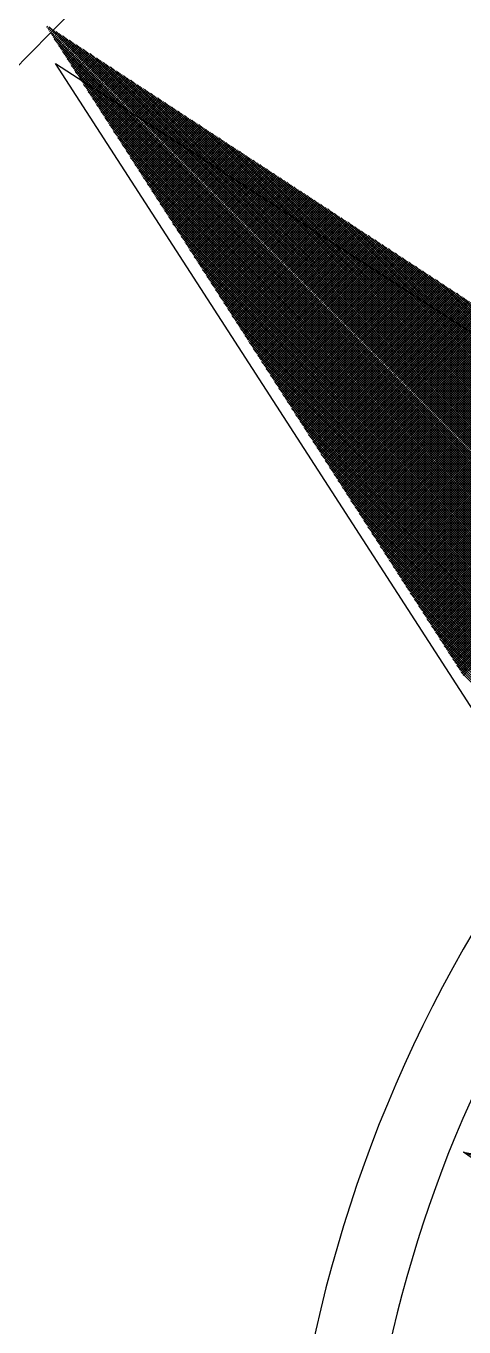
# Model space of a CAD drawing. Extents: x 5688 to 6046, y 8075 to 8432.
# Drawn here: x 5745.7 to 5778.6, y 8276.1 to 8373.8 of the extents above; entities that cross this region are included whole.
import ezdxf

# ---------------------------------------------------------------- set-up
doc = ezdxf.new("R2010")
doc.units = 0
doc.header["$LTSCALE"] = 1000
doc.header["$MEASUREMENT"] = 0
doc.layers.get('0').update_dxf_attribs({"linetype": 'CONTINUOUS'})
doc.layers.add('2D', color=7, linetype='CONTINUOUS')

# ---------------------------------------------------------------- blocks, each defined once
blk = doc.blocks.new('*X1')
at = {"color": 0}
for p, q in [((26498.09, 19351.25), (26502.58, 19351.25)), ((26498.36, 19352.5), (26502.32, 19352.5)), ((26498.63, 19353.75), (26502.06, 19353.75)), ((26498.75, 18050.66), (26498.75, 19354.29)), ((26498.9, 19355), (26501.8, 19355)), ((26499.18, 19356.25), (26501.53, 19356.25)), ((26499.45, 19357.5), (26501.27, 19357.5)), ((26499.72, 19358.75), (26501.01, 19358.75)), ((26501.25, 18054.29), (26501.25, 19357.6)), ((26502.5, 18056.11), (26502.5, 19351.64)), ((26495.92, 19341.25), (26504.68, 19341.25)), ((26496.19, 19342.5), (26504.42, 19342.5)), ((26496.25, 18047.03), (26496.25, 19342.79)), ((26496.46, 19343.75), (26504.16, 19343.75)), ((26496.73, 19345), (26503.89, 19345)), ((26497, 19346.25), (26503.63, 19346.25)), ((26497.27, 19347.5), (26503.37, 19347.5)), ((26497.5, 18048.85), (26497.5, 19348.54)), ((26497.55, 19348.75), (26503.11, 19348.75)), ((26497.82, 19350), (26502.84, 19350)), ((26503.75, 18057.92), (26503.75, 19345.68)), ((26494.01, 19332.5), (26506.51, 19332.5)), ((26494.29, 19333.75), (26506.25, 19333.75)), ((26494.56, 19335), (26505.99, 19335)), ((26494.83, 19336.25), (26505.73, 19336.25)), ((26495, 18045.22), (26495, 19337.04)), ((26495.1, 19337.5), (26505.47, 19337.5)), ((26495.37, 19338.75), (26505.2, 19338.75)), ((26495.64, 19340), (26504.94, 19340)), ((26505, 18059.73), (26505, 19339.72)), ((26506.25, 18061.55), (26506.25, 19333.76)), ((26491.84, 19322.5), (26508.61, 19322.5)), ((26492.11, 19323.75), (26508.35, 19323.75)), ((26492.38, 19325), (26508.09, 19325)), ((26492.5, 18041.59), (26492.5, 19325.54)), ((26492.65, 19326.25), (26507.83, 19326.25)), ((26492.93, 19327.5), (26507.56, 19327.5)), ((26493.2, 19328.75), (26507.3, 19328.75)), ((26493.47, 19330), (26507.04, 19330)), ((26493.74, 19331.25), (26506.78, 19331.25)), ((26493.75, 18043.41), (26493.75, 19331.29)), ((26507.5, 18063.36), (26507.5, 19327.8)), ((26508.75, 18065.18), (26508.75, 19321.84)), ((26489.67, 19312.5), (26510.71, 19312.5)), ((26489.94, 19313.75), (26510.45, 19313.75)), ((26490, 18037.96), (26490, 19314.04)), ((26490.21, 19315), (26510.19, 19315)), ((26490.48, 19316.25), (26509.92, 19316.25)), ((26490.75, 19317.5), (26509.66, 19317.5)), ((26491.02, 19318.75), (26509.4, 19318.75)), ((26491.25, 18039.78), (26491.25, 19319.79)), ((26491.3, 19320), (26509.14, 19320)), ((26491.57, 19321.25), (26508.87, 19321.25)), ((26510, 18066.99), (26510, 19315.88)), ((26487.49, 19302.5), (26512.81, 19302.5)), ((26487.5, 18034.33), (26487.5, 19302.54)), ((26487.76, 19303.75), (26512.54, 19303.75)), ((26488.04, 19305), (26512.28, 19305)), ((26488.31, 19306.25), (26512.02, 19306.25)), ((26488.58, 19307.5), (26511.76, 19307.5)), ((26488.75, 18036.15), (26488.75, 19308.29)), ((26488.85, 19308.75), (26511.5, 19308.75)), ((26489.12, 19310), (26511.23, 19310)), ((26489.39, 19311.25), (26510.97, 19311.25)), ((26511.25, 18068.81), (26511.25, 19309.92)), ((26512.5, 18070.62), (26512.5, 19303.96)), ((26485.32, 19292.5), (26514.9, 19292.5)), ((26485.59, 19293.75), (26514.64, 19293.75)), ((26485.86, 19295), (26514.38, 19295)), ((26486.13, 19296.25), (26514.12, 19296.25)), ((26486.25, 18032.48), (26486.25, 19296.79)), ((26486.4, 19297.5), (26513.86, 19297.5)), ((26486.68, 19298.75), (26513.59, 19298.75)), ((26486.95, 19300), (26513.33, 19300)), ((26487.22, 19301.25), (26513.07, 19301.25)), ((26513.75, 18072.44), (26513.75, 19298)), ((26483.42, 19283.75), (26516.74, 19283.75)), ((26483.69, 19285), (26516.48, 19285)), ((26483.75, 18036.14), (26483.75, 19285.29)), ((26483.96, 19286.25), (26516.22, 19286.25)), ((26484.23, 19287.5), (26515.95, 19287.5)), ((26484.5, 19288.75), (26515.69, 19288.75)), ((26484.77, 19290), (26515.43, 19290)), ((26485, 18034.31), (26485, 19291.04)), ((26485.05, 19291.25), (26515.17, 19291.25)), ((26515, 18074.25), (26515, 19292.04)), ((26516.25, 18076.06), (26516.25, 19286.08)), ((26481.24, 19273.75), (26518.84, 19273.75)), ((26481.25, 18039.79), (26481.25, 19273.79)), ((26481.51, 19275), (26518.57, 19275)), ((26481.78, 19276.25), (26518.31, 19276.25)), ((26482.06, 19277.5), (26518.05, 19277.5)), ((26482.33, 19278.75), (26517.79, 19278.75)), ((26482.5, 18037.96), (26482.5, 19279.54)), ((26482.6, 19280), (26517.53, 19280)), ((26482.87, 19281.25), (26517.26, 19281.25)), ((26483.14, 19282.5), (26517, 19282.5)), ((26517.5, 18077.88), (26517.5, 19280.12)), ((26518.75, 18079.69), (26518.75, 19274.16)), ((26479.07, 19263.75), (26520.93, 19263.75)), ((26479.34, 19265), (26520.67, 19265)), ((26479.61, 19266.25), (26520.41, 19266.25)), ((26479.88, 19267.5), (26520.15, 19267.5)), ((26480, 18041.62), (26480, 19268.04)), ((26480.15, 19268.75), (26519.89, 19268.75)), ((26480.43, 19270), (26519.62, 19270)), ((26480.7, 19271.25), (26519.36, 19271.25)), ((26480.97, 19272.5), (26519.1, 19272.5)), ((26520, 18081.51), (26520, 19268.2)), ((26476.89, 19253.75), (26523.03, 19253.75)), ((26477.17, 19255), (26522.77, 19255)), ((26477.44, 19256.25), (26522.51, 19256.25)), ((26477.5, 18045.28), (26477.5, 19256.54)), ((26477.71, 19257.5), (26522.24, 19257.5)), ((26477.98, 19258.75), (26521.98, 19258.75)), ((26478.25, 19260), (26521.72, 19260)), ((26478.52, 19261.25), (26521.46, 19261.25)), ((26478.75, 18043.45), (26478.75, 19262.29)), ((26478.8, 19262.5), (26521.2, 19262.5)), ((26521.25, 18083.32), (26521.25, 19262.24)), ((26522.5, 18085.14), (26522.5, 19256.28)), ((26474.72, 19243.75), (26525.13, 19243.75)), ((26474.99, 19245), (26524.87, 19245)), ((26475, 18048.94), (26475, 19245.04)), ((26475.26, 19246.25), (26524.6, 19246.25)), ((26475.53, 19247.5), (26524.34, 19247.5)), ((26475.81, 19248.75), (26524.08, 19248.75)), ((26476.08, 19250), (26523.82, 19250)), ((26476.25, 18047.11), (26476.25, 19250.79)), ((26476.35, 19251.25), (26523.56, 19251.25)), ((26476.62, 19252.5), (26523.29, 19252.5)), ((26523.75, 18086.95), (26523.75, 19250.32)), ((26525, 18088.77), (26525, 19244.36)), ((26472.55, 19233.75), (26527.23, 19233.75)), ((26472.82, 19235), (26526.96, 19235)), ((26473.09, 19236.25), (26526.7, 19236.25)), ((26473.36, 19237.5), (26526.44, 19237.5)), ((26473.63, 19238.75), (26526.18, 19238.75)), ((26473.75, 18050.77), (26473.75, 19239.29)), ((26473.9, 19240), (26525.92, 19240)), ((26474.18, 19241.25), (26525.65, 19241.25)), ((26474.45, 19242.5), (26525.39, 19242.5)), ((26526.25, 18090.58), (26526.25, 19238.4)), ((26470.64, 19225), (26529.06, 19225)), ((26470.92, 19226.25), (26528.8, 19226.25)), ((26471.19, 19227.5), (26528.54, 19227.5)), ((26471.25, 18054.43), (26471.25, 19227.79)), ((26471.46, 19228.75), (26528.27, 19228.75)), ((26471.73, 19230), (26528.01, 19230)), ((26472, 19231.25), (26527.75, 19231.25)), ((26472.27, 19232.5), (26527.49, 19232.5)), ((26472.5, 18052.6), (26472.5, 19233.54)), ((26527.5, 18092.39), (26527.5, 19232.44)), ((26528.75, 18094.21), (26528.75, 19226.48)), ((26468.47, 19215), (26531.16, 19215)), ((26468.74, 19216.25), (26530.9, 19216.25)), ((26468.75, 18058.09), (26468.75, 19216.29)), ((26469.01, 19217.5), (26530.63, 19217.5)), ((26469.28, 19218.75), (26530.37, 19218.75)), ((26469.56, 19220), (26530.11, 19220)), ((26469.83, 19221.25), (26529.85, 19221.25)), ((26470, 18056.26), (26470, 19222.04)), ((26470.1, 19222.5), (26529.59, 19222.5)), ((26470.37, 19223.75), (26529.32, 19223.75)), ((26530, 18096.02), (26530, 19220.52)), ((26531.25, 18097.84), (26531.25, 19214.56)), ((26466.25, 18061.75), (26466.25, 19204.79)), ((26466.3, 19205), (26533.26, 19205)), ((26466.57, 19206.25), (26532.99, 19206.25)), ((26466.84, 19207.5), (26532.73, 19207.5)), ((26467.11, 19208.75), (26532.47, 19208.75)), ((26467.38, 19210), (26532.21, 19210)), ((26467.5, 18059.92), (26467.5, 19210.54)), ((26467.65, 19211.25), (26531.95, 19211.25)), ((26467.93, 19212.5), (26531.68, 19212.5)), ((26468.2, 19213.75), (26531.42, 19213.75)), ((26532.5, 18099.65), (26532.5, 19208.6)), ((26464.12, 19195), (26535.35, 19195)), ((26464.39, 19196.25), (26535.09, 19196.25)), ((26464.67, 19197.5), (26534.83, 19197.5)), ((26464.94, 19198.75), (26534.57, 19198.75)), ((26465, 18063.58), (26465, 19199.04)), ((26465.21, 19200), (26534.3, 19200)), ((26465.48, 19201.25), (26534.04, 19201.25)), ((26465.75, 19202.5), (26533.78, 19202.5)), ((26466.02, 19203.75), (26533.52, 19203.75)), ((26533.75, 18101.47), (26533.75, 19202.64)), ((26535, 18103.28), (26535, 19196.68)), ((26461.95, 19185), (26537.45, 19185)), ((26462.22, 19186.25), (26537.19, 19186.25)), ((26462.49, 19187.5), (26536.93, 19187.5)), ((26462.5, 18067.23), (26462.5, 19187.54)), ((26462.76, 19188.75), (26536.66, 19188.75)), ((26463.03, 19190), (26536.4, 19190)), ((26463.31, 19191.25), (26536.14, 19191.25)), ((26463.58, 19192.5), (26535.88, 19192.5)), ((26463.75, 18065.4), (26463.75, 19193.29)), ((26463.85, 19193.75), (26535.62, 19193.75)), ((26536.25, 18105.1), (26536.25, 19190.72)), ((26460, 18070.89), (26460, 19176.04)), ((26460.05, 19176.25), (26539.29, 19176.25)), ((26460.32, 19177.5), (26539.02, 19177.5)), ((26460.59, 19178.75), (26538.76, 19178.75)), ((26460.86, 19180), (26538.5, 19180)), ((26461.13, 19181.25), (26538.24, 19181.25)), ((26461.25, 18069.06), (26461.25, 19181.79)), ((26461.4, 19182.5), (26537.97, 19182.5)), ((26461.68, 19183.75), (26537.71, 19183.75)), ((26537.5, 18106.91), (26537.5, 19184.76)), ((26538.75, 18108.72), (26538.75, 19178.8)), ((26457.87, 19166.25), (26541.38, 19166.25)), ((26458.14, 19167.5), (26541.12, 19167.5)), ((26458.41, 19168.75), (26540.86, 19168.75)), ((26458.69, 19170), (26540.6, 19170)), ((26458.75, 18072.72), (26458.75, 19170.29)), ((26458.96, 19171.25), (26540.33, 19171.25)), ((26459.23, 19172.5), (26540.07, 19172.5)), ((26459.5, 19173.75), (26539.81, 19173.75)), ((26459.77, 19175), (26539.55, 19175)), ((26540, 18110.54), (26540, 19172.84)), ((26541.25, 18112.35), (26541.25, 19166.88)), ((26455.7, 19156.25), (26543.48, 19156.25)), ((26455.97, 19157.5), (26543.22, 19157.5)), ((26456.24, 19158.75), (26542.96, 19158.75)), ((26456.25, 18076.38), (26456.25, 19158.79)), ((26456.51, 19160), (26542.69, 19160)), ((26456.78, 19161.25), (26542.43, 19161.25)), ((26457.06, 19162.5), (26542.17, 19162.5)), ((26457.33, 19163.75), (26541.91, 19163.75)), ((26457.5, 18074.55), (26457.5, 19164.54)), ((26457.6, 19165), (26541.65, 19165)), ((26542.5, 18114.17), (26542.5, 19160.92)), ((26453.52, 19146.25), (26545.58, 19146.25)), ((26453.75, 18080.04), (26453.75, 19147.29)), ((26453.8, 19147.5), (26545.32, 19147.5)), ((26454.07, 19148.75), (26545.05, 19148.75)), ((26454.34, 19150), (26544.79, 19150)), ((26454.61, 19151.25), (26544.53, 19151.25)), ((26454.88, 19152.5), (26544.27, 19152.5)), ((26455, 18078.21), (26455, 19153.04)), ((26455.15, 19153.75), (26544, 19153.75)), ((26455.43, 19155), (26543.74, 19155)), ((26543.75, 18115.98), (26543.75, 19154.96)), ((26545, 18117.8), (26545, 19149)), ((26451.35, 19136.25), (26547.68, 19136.25)), ((26451.62, 19137.5), (26547.41, 19137.5)), ((26451.89, 19138.75), (26547.15, 19138.75)), ((26452.16, 19140), (26546.89, 19140)), ((26452.44, 19141.25), (26546.63, 19141.25)), ((26452.5, 18081.87), (26452.5, 19141.54)), ((26452.71, 19142.5), (26546.36, 19142.5)), ((26452.98, 19143.75), (26546.1, 19143.75)), ((26453.25, 19145), (26545.84, 19145)), ((26546.25, 18119.61), (26546.25, 19143.04)), ((26547.5, 18121.43), (26547.5, 19137.08)), ((26449.45, 19127.5), (26549.51, 19127.5)), ((26449.72, 19128.75), (26549.25, 19128.75)), ((26449.99, 19130), (26548.99, 19130)), ((26450, 18085.53), (26450, 19130.04)), ((26450.26, 19131.25), (26548.72, 19131.25)), ((26450.53, 19132.5), (26548.46, 19132.5)), ((26450.81, 19133.75), (26548.2, 19133.75)), ((26451.08, 19135), (26547.94, 19135)), ((26451.25, 18083.7), (26451.25, 19135.79)), ((26548.75, 18123.24), (26548.75, 19131.13)), ((26447.27, 19117.5), (26551.61, 19117.5)), ((26447.5, 18089.19), (26447.5, 19118.54)), ((26447.55, 19118.75), (26551.35, 19118.75)), ((26447.82, 19120), (26551.08, 19120)), ((26448.09, 19121.25), (26550.82, 19121.25)), ((26448.36, 19122.5), (26550.56, 19122.5)), ((26448.63, 19123.75), (26550.3, 19123.75)), ((26448.75, 18087.36), (26448.75, 19124.29)), ((26448.9, 19125), (26550.03, 19125)), ((26449.18, 19126.25), (26549.77, 19126.25)), ((26550, 18125.05), (26550, 19125.17)), ((26551.25, 18126.87), (26551.25, 19119.21)), ((26445, 18092.84), (26445, 19107.04)), ((26445.1, 19107.5), (26553.7, 19107.5)), ((26445.37, 19108.75), (26553.44, 19108.75)), ((26445.64, 19110), (26553.18, 19110)), ((26445.91, 19111.25), (26552.92, 19111.25)), ((26446.19, 19112.5), (26552.66, 19112.5)), ((26446.25, 18091.02), (26446.25, 19112.79)), ((26446.46, 19113.75), (26552.39, 19113.75)), ((26446.73, 19115), (26552.13, 19115)), ((26447, 19116.25), (26551.87, 19116.25)), ((26552.5, 18128.68), (26552.5, 19113.25)), ((26553.75, 18130.5), (26553.75, 19107.29)), ((26442.93, 19097.5), (26555.8, 19097.5)), ((26443.2, 19098.75), (26555.54, 19098.75)), ((26443.47, 19100), (26555.28, 19100)), ((26443.74, 19101.25), (26555.02, 19101.25)), ((26443.75, 18094.67), (26443.75, 19101.29)), ((26444.01, 19102.5), (26554.75, 19102.5)), ((26444.28, 19103.75), (26554.49, 19103.75)), ((26444.56, 19105), (26554.23, 19105)), ((26444.83, 19106.25), (26553.97, 19106.25)), ((26555, 18132.31), (26555, 19101.33)), ((26440.75, 19087.5), (26557.9, 19087.5)), ((26441.02, 19088.75), (26557.64, 19088.75)), ((26441.25, 18098.33), (26441.25, 19089.79)), ((26441.3, 19090), (26557.38, 19090)), ((26441.57, 19091.25), (26557.11, 19091.25)), ((26441.84, 19092.5), (26556.85, 19092.5)), ((26442.11, 19093.75), (26556.59, 19093.75)), ((26442.38, 19095), (26556.33, 19095)), ((26442.5, 18096.5), (26442.5, 19095.54)), ((26442.65, 19096.25), (26556.06, 19096.25)), ((26556.25, 18134.13), (26556.25, 19095.37)), ((26557.5, 18135.94), (26557.5, 19089.41)), ((26438.58, 19077.5), (26560, 19077.5)), ((26438.75, 18101.99), (26438.75, 19078.29)), ((26438.85, 19078.75), (26559.73, 19078.75)), ((26439.12, 19080), (26559.47, 19080)), ((26439.39, 19081.25), (26559.21, 19081.25)), ((26439.66, 19082.5), (26558.95, 19082.5)), ((26439.94, 19083.75), (26558.69, 19083.75)), ((26440, 18100.16), (26440, 19084.04)), ((26440.21, 19085), (26558.42, 19085)), ((26440.48, 19086.25), (26558.16, 19086.25)), ((26558.75, 18137.75), (26558.75, 19083.45)), ((26560, 18139.57), (26560, 19077.49)), ((26436.68, 19068.75), (26561.83, 19068.75)), ((26436.95, 19070), (26561.57, 19070)), ((26437.22, 19071.25), (26561.31, 19071.25)), ((26437.49, 19072.5), (26561.05, 19072.5)), ((26437.5, 18103.82), (26437.5, 19072.54)), ((26437.76, 19073.75), (26560.78, 19073.75)), ((26438.03, 19075), (26560.52, 19075)), ((26438.31, 19076.25), (26560.26, 19076.25)), ((26561.25, 18141.38), (26561.25, 19071.53)), ((26434.5, 19058.75), (26563.93, 19058.75)), ((26434.77, 19060), (26563.67, 19060)), ((26435, 18107.48), (26435, 19061.04)), ((26435.04, 19061.25), (26563.41, 19061.25)), ((26435.32, 19062.5), (26563.14, 19062.5)), ((26435.59, 19063.75), (26562.88, 19063.75)), ((26435.86, 19065), (26562.62, 19065)), ((26436.13, 19066.25), (26562.36, 19066.25)), ((26436.25, 18105.65), (26436.25, 19066.79)), ((26436.4, 19067.5), (26562.09, 19067.5)), ((26562.5, 18143.2), (26562.5, 19065.57)), ((26563.75, 18145.01), (26563.75, 19059.61)), ((26432.33, 19048.75), (26566.03, 19048.75)), ((26432.5, 18111.14), (26432.5, 19049.54)), ((26432.6, 19050), (26565.76, 19050)), ((26432.87, 19051.25), (26565.5, 19051.25)), ((26433.14, 19052.5), (26565.24, 19052.5)), ((26433.41, 19053.75), (26564.98, 19053.75)), ((26433.69, 19055), (26564.72, 19055)), ((26433.75, 18109.31), (26433.75, 19055.29)), ((26433.96, 19056.25), (26564.45, 19056.25)), ((26434.23, 19057.5), (26564.19, 19057.5)), ((26565, 18146.83), (26565, 19053.65)), ((26430.15, 19038.75), (26568.12, 19038.75)), ((26430.43, 19040), (26567.86, 19040)), ((26430.7, 19041.25), (26567.6, 19041.25)), ((26430.97, 19042.5), (26567.34, 19042.5)), ((26431.24, 19043.75), (26567.08, 19043.75)), ((26431.25, 18112.97), (26431.25, 19043.79)), ((26431.51, 19045), (26566.81, 19045)), ((26431.78, 19046.25), (26566.55, 19046.25)), ((26432.06, 19047.5), (26566.29, 19047.5)), ((26566.25, 18148.64), (26566.25, 19047.69)), ((26567.5, 18150.46), (26567.5, 19041.73)), ((26427.98, 19028.75), (26570.22, 19028.75)), ((26428.25, 19030), (26569.96, 19030)), ((26428.52, 19031.25), (26569.7, 19031.25)), ((26428.75, 18116.63), (26428.75, 19032.29)), ((26428.79, 19032.5), (26569.43, 19032.5)), ((26429.07, 19033.75), (26569.17, 19033.75)), ((26429.34, 19035), (26568.91, 19035)), ((26429.61, 19036.25), (26568.65, 19036.25)), ((26429.88, 19037.5), (26568.39, 19037.5)), ((26430, 18114.8), (26430, 19038.04)), ((26568.75, 18152.27), (26568.75, 19035.77)), ((26570, 18154.08), (26570, 19029.81)), ((26426.08, 19020), (26572.06, 19020)), ((26426.25, 18120.28), (26426.25, 19020.79)), ((26426.35, 19021.25), (26571.79, 19021.25)), ((26426.62, 19022.5), (26571.53, 19022.5)), ((26426.89, 19023.75), (26571.27, 19023.75)), ((26427.16, 19025), (26571.01, 19025)), ((26427.44, 19026.25), (26570.75, 19026.25)), ((26427.5, 18118.46), (26427.5, 19026.54)), ((26427.71, 19027.5), (26570.48, 19027.5)), ((26571.25, 18155.9), (26571.25, 19023.85)), ((26423.75, 18123.94), (26423.75, 19009.29)), ((26423.9, 19010), (26574.15, 19010)), ((26424.18, 19011.25), (26573.89, 19011.25)), ((26424.45, 19012.5), (26573.63, 19012.5)), ((26424.72, 19013.75), (26573.37, 19013.75)), ((26424.99, 19015), (26573.11, 19015)), ((26425, 18122.11), (26425, 19015.04)), ((26425.26, 19016.25), (26572.84, 19016.25)), ((26425.53, 19017.5), (26572.58, 19017.5)), ((26425.81, 19018.75), (26572.32, 19018.75)), ((26572.5, 18157.71), (26572.5, 19017.89)), ((26573.75, 18159.53), (26573.75, 19011.93)), ((26421.73, 19000), (26576.25, 19000)), ((26422, 19001.25), (26575.99, 19001.25)), ((26422.27, 19002.5), (26575.73, 19002.5)), ((26422.5, 18125.77), (26422.5, 19003.54)), ((26422.54, 19003.75), (26575.46, 19003.75)), ((26422.82, 19005), (26575.2, 19005)), ((26423.09, 19006.25), (26574.94, 19006.25)), ((26423.36, 19007.5), (26574.68, 19007.5)), ((26423.63, 19008.75), (26574.42, 19008.75)), ((26575, 18161.34), (26575, 19005.97)), ((26576.25, 18163.16), (26576.25, 19000.01)), ((26419.56, 18990), (26578.35, 18990)), ((26419.83, 18991.25), (26578.09, 18991.25)), ((26420, 18129.43), (26420, 18992.04)), ((26420.1, 18992.5), (26577.82, 18992.5)), ((26420.37, 18993.75), (26577.56, 18993.75)), ((26420.64, 18995), (26577.3, 18995)), ((26420.91, 18996.25), (26577.04, 18996.25)), ((26421.19, 18997.5), (26576.78, 18997.5)), ((26421.25, 18127.6), (26421.25, 18997.79)), ((26421.46, 18998.75), (26576.51, 18998.75)), ((26577.5, 18164.97), (26577.5, 18994.05)), ((26417.38, 18980), (26580.45, 18980)), ((26417.5, 18133.09), (26417.5, 18980.55)), ((26417.65, 18981.25), (26580.18, 18981.25)), ((26417.92, 18982.5), (26579.92, 18982.5)), ((26418.2, 18983.75), (26579.66, 18983.75)), ((26418.47, 18985), (26579.4, 18985)), ((26418.74, 18986.25), (26579.14, 18986.25)), ((26418.75, 18131.26), (26418.75, 18986.29)), ((26419.01, 18987.5), (26578.87, 18987.5)), ((26419.28, 18988.75), (26578.61, 18988.75)), ((26415.48, 18971.25), (26582.28, 18971.25)), ((26415.75, 18972.5), (26582.02, 18972.5)), ((26416.02, 18973.75), (26581.76, 18973.75)), ((26416.25, 18134.92), (26416.25, 18974.8)), ((26416.29, 18975), (26581.49, 18975)), ((26416.57, 18976.25), (26581.23, 18976.25)), ((26416.84, 18977.5), (26580.97, 18977.5)), ((26417.11, 18978.75), (26580.71, 18978.75)), ((26413.31, 18961.25), (26584.38, 18961.25)), ((26413.58, 18962.5), (26584.12, 18962.5)), ((26413.75, 18138.58), (26413.75, 18963.3)), ((26413.85, 18963.75), (26583.85, 18963.75)), ((26414.12, 18965), (26583.59, 18965)), ((26414.39, 18966.25), (26583.33, 18966.25)), ((26414.66, 18967.5), (26583.07, 18967.5)), ((26414.94, 18968.75), (26582.81, 18968.75)), ((26415, 18136.75), (26415, 18969.05)), ((26415.21, 18970), (26582.54, 18970)), ((26411.13, 18951.25), (26586.48, 18951.25)), ((26411.25, 18142.24), (26411.25, 18951.8)), ((26411.4, 18952.5), (26586.21, 18952.5)), ((26411.67, 18953.75), (26585.95, 18953.75)), ((26411.95, 18955), (26585.69, 18955)), ((26412.22, 18956.25), (26585.43, 18956.25)), ((26412.49, 18957.5), (26585.16, 18957.5)), ((26412.5, 18140.41), (26412.5, 18957.55)), ((26412.76, 18958.75), (26584.9, 18958.75)), ((26413.03, 18960), (26584.64, 18960)), ((26408.96, 18941.25), (26588.57, 18941.25)), ((26409.23, 18942.5), (26588.31, 18942.5)), ((26409.5, 18943.75), (26588.05, 18943.75)), ((26409.77, 18945), (26587.79, 18945)), ((26410, 18144.07), (26410, 18946.05)), ((26410.04, 18946.25), (26587.52, 18946.25)), ((26410.32, 18947.5), (26587.26, 18947.5)), ((26410.59, 18948.75), (26587, 18948.75)), ((26410.86, 18950), (26586.74, 18950)), ((26406.78, 18931.25), (26590.67, 18931.25)), ((26407.06, 18932.5), (26590.41, 18932.5)), ((26407.33, 18933.75), (26590.15, 18933.75)), ((26407.5, 18147.72), (26407.5, 18934.55)), ((26407.6, 18935), (26589.88, 18935)), ((26407.87, 18936.25), (26589.62, 18936.25)), ((26408.14, 18937.5), (26589.36, 18937.5)), ((26408.41, 18938.75), (26589.1, 18938.75)), ((26408.69, 18940), (26588.84, 18940)), ((26408.75, 18145.9), (26408.75, 18940.3)), ((26404.88, 18922.5), (26592.51, 18922.5)), ((26405, 18151.38), (26405, 18923.05)), ((26405.15, 18923.75), (26592.24, 18923.75)), ((26405.42, 18925), (26591.98, 18925)), ((26405.7, 18926.25), (26591.72, 18926.25)), ((26405.97, 18927.5), (26591.46, 18927.5)), ((26406.24, 18928.75), (26591.19, 18928.75)), ((26406.25, 18149.55), (26406.25, 18928.8)), ((26406.51, 18930), (26590.93, 18930)), ((26402.5, 18155.04), (26402.5, 18911.55)), ((26402.71, 18912.5), (26594.6, 18912.5)), ((26402.98, 18913.75), (26594.34, 18913.75)), ((26403.25, 18915), (26594.08, 18915)), ((26403.52, 18916.25), (26593.82, 18916.25)), ((26403.75, 18153.21), (26403.75, 18917.3)), ((26403.79, 18917.5), (26593.55, 18917.5)), ((26404.07, 18918.75), (26593.29, 18918.75)), ((26404.34, 18920), (26593.03, 18920)), ((26404.61, 18921.25), (26592.77, 18921.25)), ((26400.53, 18902.5), (26596.7, 18902.5)), ((26400.81, 18903.75), (26596.44, 18903.75)), ((26401.08, 18905), (26596.18, 18905)), ((26401.25, 18156.87), (26401.25, 18905.8)), ((26401.35, 18906.25), (26595.91, 18906.25)), ((26401.62, 18907.5), (26595.65, 18907.5)), ((26401.89, 18908.75), (26595.39, 18908.75)), ((26402.16, 18910), (26595.13, 18910)), ((26402.44, 18911.25), (26594.87, 18911.25)), ((26398.36, 18892.5), (26598.8, 18892.5)), ((26398.63, 18893.75), (26598.54, 18893.75)), ((26398.75, 18160.53), (26398.75, 18894.3)), ((26398.9, 18895), (26598.27, 18895)), ((26399.17, 18896.25), (26598.01, 18896.25)), ((26399.45, 18897.5), (26597.75, 18897.5)), ((26399.72, 18898.75), (26597.49, 18898.75)), ((26399.99, 18900), (26597.22, 18900)), ((26400, 18158.7), (26400, 18900.05)), ((26400.26, 18901.25), (26596.96, 18901.25)), ((26396.19, 18882.5), (26600.89, 18882.5)), ((26396.25, 18164.19), (26396.25, 18882.8)), ((26396.46, 18883.75), (26600.63, 18883.75)), ((26396.73, 18885), (26600.37, 18885)), ((26397, 18886.25), (26600.11, 18886.25)), ((26397.27, 18887.5), (26599.85, 18887.5)), ((26397.5, 18162.36), (26397.5, 18888.55)), ((26397.54, 18888.75), (26599.58, 18888.75)), ((26397.82, 18890), (26599.32, 18890)), ((26398.09, 18891.25), (26599.06, 18891.25)), ((26394.01, 18872.5), (26602.99, 18872.5)), ((26394.28, 18873.75), (26602.73, 18873.75)), ((26394.55, 18875), (26602.47, 18875)), ((26394.83, 18876.25), (26602.21, 18876.25)), ((26395, 18166.02), (26395, 18877.05)), ((26395.1, 18877.5), (26601.94, 18877.5)), ((26395.37, 18878.75), (26601.68, 18878.75)), ((26395.64, 18880), (26601.42, 18880)), ((26395.91, 18881.25), (26601.16, 18881.25)), ((26392.11, 18863.75), (26604.83, 18863.75)), ((26392.38, 18865), (26604.57, 18865)), ((26392.5, 18169.68), (26392.5, 18865.55)), ((26392.65, 18866.25), (26604.3, 18866.25)), ((26392.92, 18867.5), (26604.04, 18867.5)), ((26393.2, 18868.75), (26603.78, 18868.75)), ((26393.47, 18870), (26603.52, 18870)), ((26393.74, 18871.25), (26603.25, 18871.25)), ((26393.75, 18167.85), (26393.75, 18871.3)), ((26389.94, 18853.75), (26606.92, 18853.75)), ((26390, 18173.34), (26390, 18854.05)), ((26390.21, 18855), (26606.66, 18855)), ((26390.48, 18856.25), (26606.4, 18856.25)), ((26390.75, 18857.5), (26606.14, 18857.5)), ((26391.02, 18858.75), (26605.88, 18858.75)), ((26391.25, 18171.51), (26391.25, 18859.8)), ((26391.29, 18860), (26605.61, 18860)), ((26391.57, 18861.25), (26605.35, 18861.25)), ((26391.84, 18862.5), (26605.09, 18862.5)), ((26387.76, 18843.75), (26609.02, 18843.75)), ((26388.03, 18845), (26608.76, 18845)), ((26388.3, 18846.25), (26608.5, 18846.25)), ((26388.58, 18847.5), (26608.24, 18847.5)), ((26388.75, 18175.16), (26388.75, 18848.3)), ((26388.85, 18848.75), (26607.97, 18848.75)), ((26389.12, 18850), (26607.71, 18850)), ((26389.39, 18851.25), (26607.45, 18851.25)), ((26389.66, 18852.5), (26607.19, 18852.5)), ((26385.59, 18833.75), (26611.12, 18833.75)), ((26385.86, 18835), (26610.86, 18835)), ((26386.13, 18836.25), (26610.6, 18836.25)), ((26386.25, 18178.82), (26386.25, 18836.8)), ((26386.4, 18837.5), (26610.33, 18837.5)), ((26386.67, 18838.75), (26610.07, 18838.75)), ((26386.95, 18840), (26609.81, 18840)), ((26387.22, 18841.25), (26609.55, 18841.25)), ((26387.49, 18842.5), (26609.28, 18842.5)), ((26387.5, 18176.99), (26387.5, 18842.55)), ((26383.41, 18823.75), (26613.22, 18823.75)), ((26383.69, 18825), (26612.95, 18825)), ((26383.75, 18182.48), (26383.75, 18825.3)), ((26383.96, 18826.25), (26612.69, 18826.25)), ((26384.23, 18827.5), (26612.43, 18827.5)), ((26384.5, 18828.75), (26612.17, 18828.75)), ((26384.77, 18830), (26611.91, 18830)), ((26385, 18180.65), (26385, 18831.05)), ((26385.04, 18831.25), (26611.64, 18831.25)), ((26385.32, 18832.5), (26611.38, 18832.5)), ((26381.51, 18815), (26615.05, 18815)), ((26381.78, 18816.25), (26614.79, 18816.25)), ((26382.05, 18817.5), (26614.53, 18817.5)), ((26382.33, 18818.75), (26614.27, 18818.75)), ((26382.5, 18184.31), (26382.5, 18819.55)), ((26382.6, 18820), (26614, 18820)), ((26382.87, 18821.25), (26613.74, 18821.25)), ((26383.14, 18822.5), (26613.48, 18822.5)), ((26379.34, 18805), (26617.15, 18805)), ((26379.61, 18806.25), (26616.89, 18806.25)), ((26379.88, 18807.5), (26616.62, 18807.5)), ((26380, 18187.97), (26380, 18808.05)), ((26380.15, 18808.75), (26616.36, 18808.75)), ((26380.42, 18810), (26616.1, 18810)), ((26380.7, 18811.25), (26615.84, 18811.25)), ((26380.97, 18812.5), (26615.58, 18812.5)), ((26381.24, 18813.75), (26615.31, 18813.75)), ((26381.25, 18186.14), (26381.25, 18813.8)), ((26377.16, 18795), (26619.25, 18795)), ((26377.44, 18796.25), (26618.98, 18796.25)), ((26377.5, 18191.63), (26377.5, 18796.55)), ((26377.71, 18797.5), (26618.72, 18797.5)), ((26377.98, 18798.75), (26618.46, 18798.75)), ((26378.25, 18800), (26618.2, 18800)), ((26378.52, 18801.25), (26617.94, 18801.25)), ((26378.75, 18189.8), (26378.75, 18802.3)), ((26378.79, 18802.5), (26617.67, 18802.5)), ((26379.07, 18803.75), (26617.41, 18803.75)), ((26376.89, 18793.75), (26619.51, 18793.75))]:
    blk.add_line(p, q, dxfattribs=at)

msp = doc.modelspace()

# ---------------------------------------------------------------- linework, layer by layer
at = {"layer": '2D', "color": 5, "linetype": 'CONTINUOUS'}
for p, q in [((5778.52, 8289.24), (5842.668, 8277.491)), ((5832.185, 8252.184), (5778.52, 8289.24))]:
    msp.add_line(p, q, dxfattribs=at)
at = {"layer": '2D', "color": 5}
msp.add_line((5868.373, 8253.243), (5778.52, 8289.24), dxfattribs=at)
at = {"layer": '2D', "color": 5, "linetype": 'CONTINUOUS'}
msp.add_lwpolyline([(5803.681, 8284.631), (5747.899, 8370.939), (5835.932, 8314.034)], dxfattribs=at)
at = {"layer": '2D', "color": 5}
for radius in [178.695, 169.29]:
    msp.add_circle((5867.158, 8253.49), radius, dxfattribs=at)
for radius, start, end in [(103.455, 144.00557, 172.75379), (97.812, 145.28874, 171.59185)]:
    msp.add_arc((5868.373, 8253.243), radius, start, end, dxfattribs=at)

# ---------------------------------------------------------------- block references
at = {"layer": '2D', "color": 5, "xscale": 0.1, "yscale": 0.1, "zscale": 0.1, "rotation": 45}
msp.add_blockref('*X1', (5242.288, 5130.978), dxfattribs=at)

doc.saveas('drawing.dxf')
